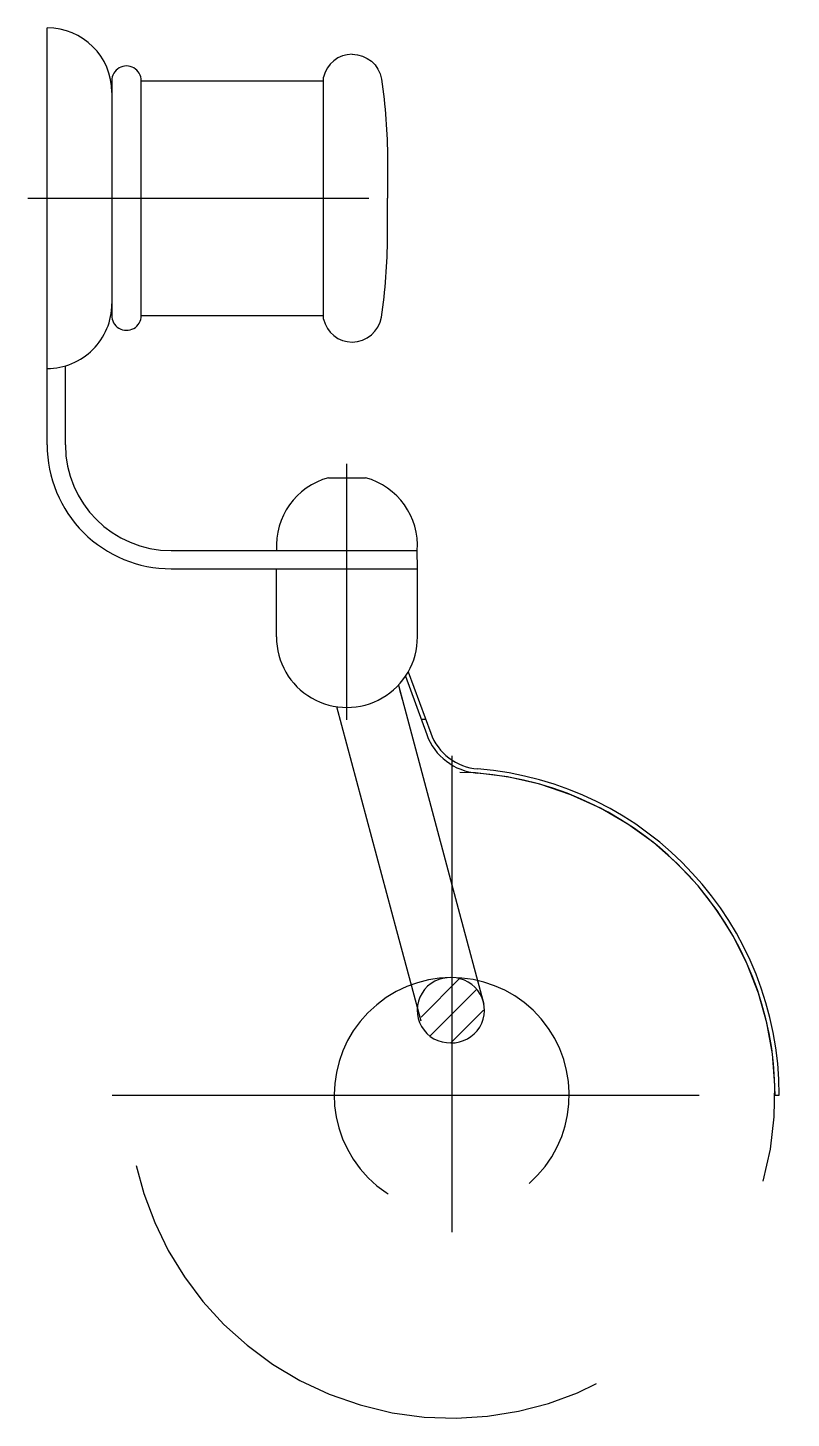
# Model space of a CAD drawing. Extents: x -388.1 to -387.97, y 0.39 to 0.628.
import ezdxf

# ---------------------------------------------------------------- set-up
doc = ezdxf.new("R2010")
doc.units = 0
doc.header["$LTSCALE"] = 0.2
doc.header["$MEASUREMENT"] = 0
for name, pattern in [('AXES', [0.5400000065565109, 0.300000011920929, -0.07999999821186066, 0.07999999821186066, -0.07999999821186066]), ('CACHE', [0.239999994635582, 0.119999997317791, -0.119999997317791]), ('CONTINU', [0]), ('DISCONTINU', [0.3250000029802323, 0.1749999970197678, -0.1500000059604645])]:
    doc.linetypes.add(name, pattern=pattern)
doc.layers.get('0').update_dxf_attribs({"linetype": 'CONTINUOUS'})
doc.layers.add('DECA_EIXOS', color=5, linetype='AXES')

msp = doc.modelspace()

# ---------------------------------------------------------------- linework, layer by layer
at = {"linetype": 'CONTINU'}
for points in [[(-388.0963403492409, 0.5564587059049972), (-388.0963403492409, 0.6275569032856639)], [(-388.0492439067584, 0.5778755571356022), (-388.0492432826728, 0.6191432625301118)], [(-388.0853225098977, 0.6185420768248426), (-388.0853215059356, 0.5785473728712572)], [(-388.0803142971924, 0.6185420771661403), (-388.0492432890383, 0.6185421855269119)], [(-388.0803142971901, 0.5784764684433049), (-388.0803142971924, 0.6185420771661403)], [(-388.0803142971901, 0.5784764684433049), (-388.0492438940241, 0.5784764074281226)], [(-388.09323526271, 0.5564403049519172), (-388.0932352658942, 0.5699082538089747)], [(-388.0484117278921, 0.5508311887896983), (-388.0421014441192, 0.550831185684821)], [(-388.0752057014121, 0.5384108012726713), (-388.0452565916992, 0.5384107964964674)], [(-388.0532697243932, 0.5384107964964674), (-388.0372434399005, 0.5384107964964674)], [(-388.0452565916992, 0.5384107964964674), (-388.0332719407269, 0.5384107688989694)], [(-388.0332368926582, 0.5353057139458222), (-388.0332719407269, 0.5384107688989694)], [(-388.0751999071082, 0.5353057139458222), (-388.0332368926582, 0.5353057139458222)], [(-388.0572759325228, 0.5236867174133506), (-388.0572762907402, 0.5353057219061619)], [(-388.033236932462, 0.5236867125039031), (-388.0332368926582, 0.5353057139458222)], [(-388.0352767137911, 0.5169877236686307), (-388.0316605611132, 0.5070523567222782)], [(-388.0348004689545, 0.5177584891343495), (-388.0309849816229, 0.5072755092866171)], [(-388.0364928499158, 0.5154604389591747), (-388.0260569336974, 0.4765130718744654)], [(-388.036292510928, 0.5147127637253713), (-388.0358565673647, 0.5130858003010716)], [(-388.0470218320579, 0.5117973453504645), (-388.0367850007518, 0.4736384944930178)], [(-388.0326099179579, 0.5096607113619982), (-388.0318531229752, 0.5096607113619982)], [(-388.0260569336974, 0.4765130718744654), (-388.0219322334597, 0.4610736556670627)], [(-388.0367850007518, 0.4736384944930178), (-388.0326598962629, 0.4582433596021966)], [(-388.0326151328116, 0.4588534848777466), (-388.0259339362244, 0.4655346880013148)], [(-388.0275530120621, 0.4544720382131432), (-388.0220082667057, 0.4600167643466638)], [(-387.9723049914044, 0.4455365761822336), (-387.971593843185, 0.4455556736911817)]]:
    msp.add_lwpolyline(points, dxfattribs=at)
for points in [[(-388.0853225616422, 0.6165388442894303, 0.4142058797275679), (-388.0963403492409, 0.6275569032856639)], [(-388.0443498644271, 0.6230494552522645, 0.3501829869470033), (-388.0492432826728, 0.6191432625301118)], [(-388.0443498644271, 0.6230494552522645, -0.3701446950435638), (-388.0393901588433, 0.6187949231289162, -0.03821300342679024), (-388.0383402728216, 0.6050757743450572), (-388.0383403492409, 0.5985092582678866)], [(-388.0803142971924, 0.6185420771661403, 1.000043342317432), (-388.0853225098977, 0.6185420768248426)], [(-388.0443504630446, 0.573969252331662, 0.3701317310333252), (-388.0393907829339, 0.5782236316164877, 0.03821300342679024), (-388.0383404638698, 0.591942742190716), (-388.0383403492409, 0.5985092582678866)], [(-388.0963403492409, 0.5694615877770222, 0.4142153179718593), (-388.0853225616477, 0.5804800018222183)], [(-388.0853215059356, 0.5785473728712572, 1.014259643608635), (-388.0803142971901, 0.5784764684433049)], [(-388.0492439067584, 0.5778755571356022, 0.3501894152802011), (-388.0443504630447, 0.573969252331662)], [(-388.0963403492409, 0.5564587059049972, 0.4145482002077616), (-388.0751999071082, 0.5353057139458222)], [(-388.09323526271, 0.5564403049519172, 0.4142126263472161), (-388.0752057014121, 0.5384108012726713)], [(-388.0484117278921, 0.5508311887896983, 0.3574590801698933), (-388.05724124381, 0.5384107854652688)], [(-388.0332719407269, 0.5384107688989694, 0.3574591928198043), (-388.0421014441192, 0.550831185684821)], [(-388.0572759325228, 0.5236867174133506, 1.000018704390222), (-388.033236932462, 0.5236867125039031)], [(-388.0316605611132, 0.5070523567222782, 0.294228981988939), (-388.023033924128, 0.5004730998637155)], [(-388.0309849816229, 0.5072755092866171, 0.2936448917017527), (-388.0229775852374, 0.5011820215337354)], [(-387.9723049914044, 0.4455365761822336, 0.3912873252833662), (-388.023033924128, 0.5004730998637155)], [(-387.971593843185, 0.4455556736911817, 0.3912840342279946), (-388.0229775852374, 0.5011820215337354)], [(-388.0273953279036, 0.4655879742055744, 1.044624883953926), (-388.0275530120621, 0.4544720382131432)], [(-388.0275530120621, 0.4544720382131432, 1.014839144883896), (-388.0273953279036, 0.4655879742055744)]]:
    msp.add_lwpolyline(points, format="xyb", dxfattribs=at)
at = {"linetype": 'CACHE'}
for points in [[(-387.9742974579585, 0.4308736524541279, 172.5664141416325), (-387.974652008791, 0.4296469393198722)], [(-388.0142184095728, 0.430467085230086, 78.4338797565425), (-388.0150046577566, 0.4298150265712962)]]:
    msp.add_lwpolyline(points, format="xyb", dxfattribs=at)
at = {"linetype": 'DISCONTINU'}
msp.add_lwpolyline([(-388.0310812026385, 0.4556656279196278), (-388.0231387316705, 0.4636081054524078)], dxfattribs=at)
at = {"layer": 'DECA_EIXOS'}
for points in [[(-388.0996357388372, 0.5985093537919632), (-388.0415505058878, 0.5985093537919632)], [(-388.0452565916992, 0.5095501931894485), (-388.0452565916992, 0.5532135178676177)], [(-388.0273953279036, 0.5034005378145128), (-388.0273953279036, 0.4221837723837961)], [(-388.0852401872507, 0.4455556736911817), (-387.9695504685565, 0.4455556736911817)]]:
    msp.add_lwpolyline(points, dxfattribs=at)

doc.saveas('drawing.dxf')
